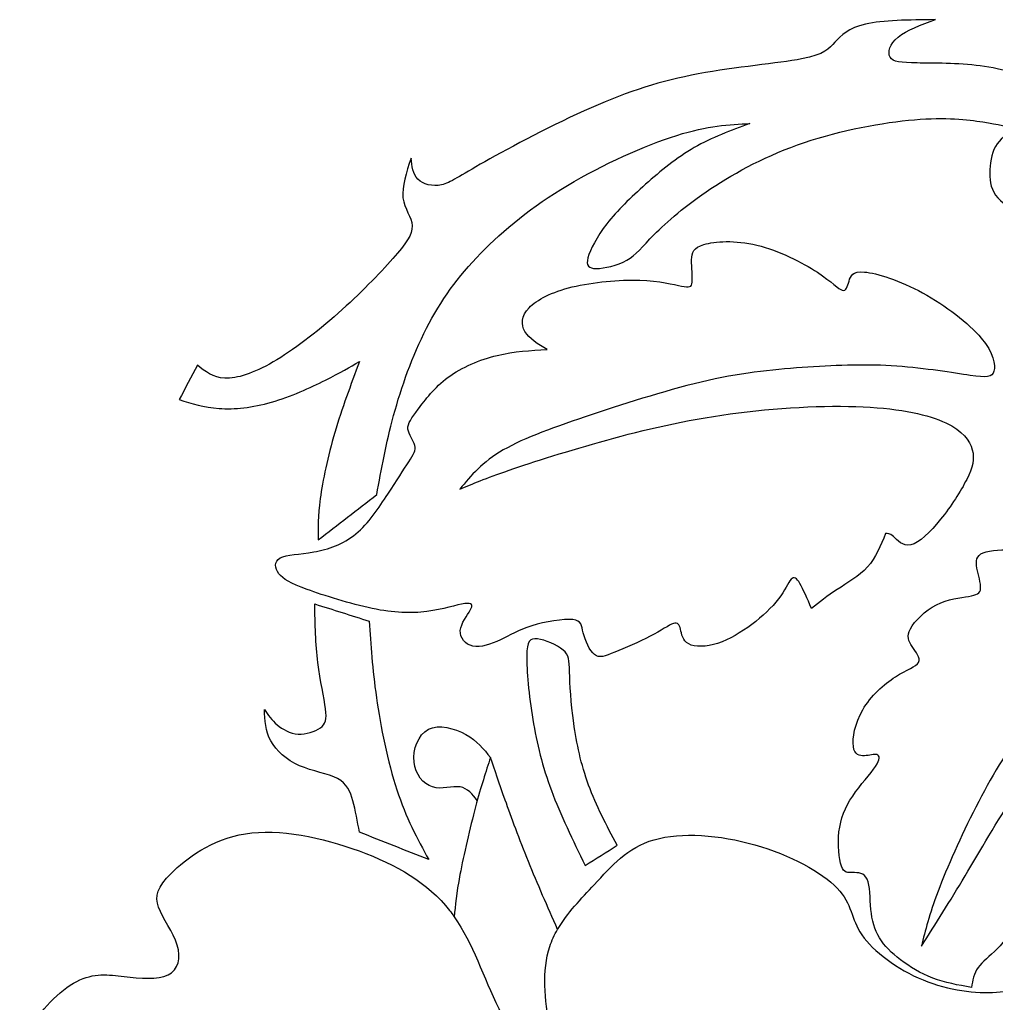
# Model space of a CAD drawing. Header units: millimetres. Extents: x 165 to 400, y 201 to 408.
# Drawn here: x 165.56 to 198.32, y 375.36 to 408.34 of the extents above; entities that cross this region are included whole.
import ezdxf

# ---------------------------------------------------------------- set-up
doc = ezdxf.new("R2010")
doc.units = ezdxf.units.MM
doc.layers.add('DV1_Layer_1', color=7, linetype='Continuous')

msp = doc.modelspace()

# ---------------------------------------------------------------- linework, layer by layer
at = {"layer": 'DV1_Layer_1', "color": 7, "linetype": 'Continuous'}
for points, knots in [([(197.867, 404.914), (197.347, 404.994), (196.633, 405.08), (194.515, 404.902), (193.111, 404.638), (191.881, 404.223), (190.65, 403.808), (189.593, 403.241), (188.745, 402.678), (187.897, 402.114), (187.258, 401.553), (186.844, 401.139), (186.43, 400.725), (186.24, 400.458), (185.609, 400.097), (185.167, 400.002), (184.903, 400.001), (184.639, 400), (184.553, 400.094), (184.693, 400.626), (184.919, 401.064), (185.259, 401.503), (185.6, 401.942), (186.055, 402.382), (186.555, 402.825), (187.055, 403.268), (187.599, 403.714), (188.19, 404.054), (188.78, 404.394), (189.417, 404.628), (190.053, 404.863), (189.355, 404.83), (188.657, 404.798), (187.598, 404.464), (186.54, 404.129), (185.122, 403.493), (182.747, 402.078), (181.792, 401.3), (181.025, 400.511), (180.258, 399.722), (179.101, 398.123), (178.363, 396.02), (178.103, 395.07), (177.843, 394.119), (177.691, 393.27), (177.539, 392.42), (176.882, 391.914), (176.225, 391.408), (175.569, 390.902), (175.564, 391.293), (175.559, 391.684), (175.724, 392.887), (175.895, 393.7), (176.13, 394.501), (176.364, 395.302), (176.663, 396.092), (176.963, 396.883), (176.637, 396.693), (176.311, 396.504), (175.813, 396.256), (175.316, 396.008), (174.647, 395.702), (173.369, 395.334), (172.759, 395.272), (171.736, 395.341), (171.323, 395.472), (170.909, 395.603), (171.113, 395.988), (171.317, 396.372), (171.521, 396.756), (171.782, 396.548), (172.043, 396.34), (172.445, 396.322), (172.848, 396.305), (173.392, 396.478), (174.059, 396.866), (174.726, 397.254), (175.516, 397.856), (176.243, 398.5), (176.969, 399.145), (177.633, 399.833), (178.075, 400.332), (178.518, 400.832), (178.739, 401.143), (178.725, 401.434), (178.711, 401.725), (178.463, 401.997), (178.417, 402.371), (178.372, 402.745), (178.529, 403.222), (178.687, 403.698), (178.717, 403.434), (178.746, 403.169), (178.919, 402.995), (179.092, 402.822), (179.407, 402.739), (180.01, 402.874), (180.297, 403.092), (181.162, 403.583), (182.027, 404.073), (183.47, 404.836), (184.731, 405.391), (185.992, 405.946), (187.071, 406.294), (188.324, 406.526), (189.578, 406.759), (191.006, 406.877), (191.789, 407.029), (192.571, 407.182), (192.708, 407.368), (192.906, 407.589), (193.103, 407.81), (193.362, 408.065), (193.934, 408.197), (194.507, 408.328), (195.394, 408.337), (196.28, 408.345), (195.795, 408.169), (195.311, 407.994), (195.028, 407.762), (194.745, 407.53), (194.665, 407.242), (194.758, 407.084), (194.852, 406.927), (195.12, 406.9), (196.204, 406.884), (197.021, 406.894), (197.784, 406.793), (198.547, 406.691), (199.256, 406.478), (200.212, 406.234), (201.169, 405.99), (202.373, 405.715), (203.203, 405.43), (204.034, 405.144), (204.491, 404.848), (204.947, 404.551), (204.775, 403.957), (204.603, 403.363), (204.431, 402.769), (203.808, 403.134), (203.184, 403.499), (202.629, 403.703), (202.075, 403.907), (201.588, 403.95), (201.048, 403.885), (200.508, 403.82), (199.914, 403.649), (199.588, 403.45), (199.262, 403.251), (199.203, 403.026), (199.347, 402.753), (199.491, 402.481), (199.837, 402.161), (200.183, 401.841), (199.834, 401.825), (199.485, 401.808), (199.145, 401.905), (198.806, 402.003), (198.475, 402.213), (198.116, 402.715), (198.087, 403.007), (198.104, 403.316), (198.121, 403.624), (198.183, 403.949), (198.346, 404.18), (198.509, 404.411), (198.774, 404.548), (199.038, 404.685), (198.712, 404.759), (198.386, 404.833), (197.867, 404.914)], [0, 0, 0, 0, 0.016129, 0.016129, 0.032258, 0.032258, 0.032258, 0.048387, 0.048387, 0.048387, 0.064516, 0.064516, 0.064516, 0.080645, 0.080645, 0.096774, 0.096774, 0.096774, 0.112903, 0.112903, 0.129032, 0.129032, 0.129032, 0.145161, 0.145161, 0.145161, 0.16129, 0.16129, 0.16129, 0.177419, 0.177419, 0.177419, 0.193548, 0.193548, 0.193548, 0.209677, 0.209677, 0.225806, 0.225806, 0.225806, 0.241935, 0.258065, 0.258065, 0.258065, 0.274194, 0.274194, 0.274194, 0.290323, 0.290323, 0.290323, 0.306452, 0.306452, 0.322581, 0.322581, 0.322581, 0.33871, 0.33871, 0.33871, 0.354839, 0.354839, 0.354839, 0.370968, 0.370968, 0.387097, 0.387097, 0.403226, 0.403226, 0.403226, 0.419355, 0.419355, 0.419355, 0.435484, 0.435484, 0.435484, 0.451613, 0.451613, 0.451613, 0.467742, 0.467742, 0.467742, 0.483871, 0.483871, 0.483871, 0.5, 0.5, 0.5, 0.516129, 0.516129, 0.516129, 0.532258, 0.532258, 0.532258, 0.548387, 0.548387, 0.548387, 0.564516, 0.564516, 0.580645, 0.580645, 0.580645, 0.596774, 0.596774, 0.596774, 0.612903, 0.612903, 0.612903, 0.629032, 0.629032, 0.629032, 0.645161, 0.645161, 0.645161, 0.66129, 0.66129, 0.66129, 0.677419, 0.677419, 0.677419, 0.693548, 0.693548, 0.693548, 0.709677, 0.709677, 0.709677, 0.725806, 0.725806, 0.741935, 0.741935, 0.741935, 0.758065, 0.758065, 0.758065, 0.774194, 0.774194, 0.774194, 0.790323, 0.790323, 0.790323, 0.806452, 0.806452, 0.806452, 0.822581, 0.822581, 0.822581, 0.83871, 0.83871, 0.83871, 0.854839, 0.854839, 0.854839, 0.870968, 0.870968, 0.870968, 0.887097, 0.887097, 0.887097, 0.903226, 0.903226, 0.903226, 0.919355, 0.919355, 0.935484, 0.935484, 0.935484, 0.951613, 0.951613, 0.951613, 0.967742, 0.967742, 0.967742, 1, 1, 1, 1]), ([(197.516, 393.924), (197.433, 394.231), (197.196, 394.557), (196.624, 394.825), (196.052, 395.093), (195.144, 395.304), (193.857, 395.363), (192.569, 395.422), (190.903, 395.33), (189.392, 395.123), (187.88, 394.917), (186.524, 394.597), (185.251, 394.247), (183.978, 393.896), (182.788, 393.516), (181.981, 393.238), (181.174, 392.959), (180.749, 392.782), (180.324, 392.604), (180.699, 393.056), (181.075, 393.507), (181.783, 393.916), (182.491, 394.325), (183.53, 394.692), (184.761, 395.103), (185.991, 395.513), (187.413, 395.968), (188.658, 396.246), (189.903, 396.525), (190.973, 396.627), (192.001, 396.694), (193.029, 396.761), (194.016, 396.794), (194.979, 396.727), (195.942, 396.659), (196.882, 396.493), (197.442, 396.416), (198.001, 396.339), (198.181, 396.352), (198.297, 396.766), (198.232, 397.168), (197.394, 398.167), (196.62, 398.764), (195.079, 399.604), (194.312, 399.847), (193.9, 399.883), (193.488, 399.918), (193.432, 399.748), (193.329, 399.406), (193.283, 399.234), (193.155, 399.27), (193.027, 399.306), (192.817, 399.549), (192.317, 399.874), (191.816, 400.199), (191.025, 400.606), (189.555, 400.962), (188.876, 400.911), (188.151, 400.697), (188.105, 400.535), (188.101, 400.29), (188.096, 400.045), (188.133, 399.716), (188.117, 399.544), (188.1, 399.372), (188.03, 399.356), (187.763, 399.41), (187.497, 399.464), (187.033, 399.588), (186.357, 399.61), (185.681, 399.631), (184.791, 399.55), (184.098, 399.382), (183.404, 399.213), (182.907, 398.956), (182.647, 398.683), (182.388, 398.409), (182.367, 398.119), (182.507, 397.883), (182.648, 397.647), (182.949, 397.464), (183.251, 397.282), (182.702, 397.254), (182.153, 397.226), (181.576, 397.086), (180.998, 396.945), (180.39, 396.692), (179.929, 396.352), (179.468, 396.012), (179.153, 395.586), (178.928, 395.284), (178.702, 394.982), (178.566, 394.805), (178.601, 394.431), (178.773, 394.235), (178.86, 393.905), (178.775, 393.771), (178.611, 393.518), (178.447, 393.264), (178.204, 392.89), (177.908, 392.436), (177.611, 391.982), (177.262, 391.448), (176.836, 391.098), (176.409, 390.748), (175.905, 390.582), (175.429, 390.497), (174.953, 390.413), (174.504, 390.409), (174.296, 390.293), (174.087, 390.177), (174.118, 389.948), (174.256, 389.767), (174.393, 389.585), (174.637, 389.45), (175.202, 389.241), (175.766, 389.033), (176.651, 388.75), (177.383, 388.599), (178.114, 388.449), (178.69, 388.43), (179.751, 388.569), (180.235, 388.727), (180.49, 388.764), (180.746, 388.801), (180.773, 388.719), (180.58, 388.37), (180.361, 388.105), (180.341, 387.86), (180.322, 387.615), (180.503, 387.391), (180.764, 387.337), (181.026, 387.284), (181.369, 387.4), (181.684, 387.549), (181.998, 387.698), (182.284, 387.88), (183.191, 388.16), (183.812, 388.258), (184.114, 388.226), (184.417, 388.193), (184.4, 388.03), (184.531, 387.526), (184.677, 387.185), (184.841, 387.053), (185.005, 386.921), (185.187, 386.997), (185.521, 387.136), (185.855, 387.275), (186.341, 387.478), (186.712, 387.67), (187.083, 387.863), (187.338, 388.046), (187.49, 388.096), (187.641, 388.145), (187.688, 388.062), (187.726, 387.906), (187.765, 387.751), (187.796, 387.522), (188.001, 387.411), (188.206, 387.3), (188.585, 387.306), (188.973, 387.43), (189.361, 387.554), (189.758, 387.796), (190.117, 388.066), (190.476, 388.337), (190.796, 388.635), (191.011, 388.919), (191.226, 389.203), (191.336, 389.472), (191.435, 389.578), (191.533, 389.684), (191.621, 389.627), (191.733, 389.437), (191.845, 389.247), (191.982, 388.925), (192.119, 388.602), (192.386, 388.812), (192.653, 389.021), (193.317, 389.455), (193.714, 389.678), (194.276, 390.306), (194.44, 390.709), (194.605, 391.113), (194.675, 391.12), (194.745, 391.127), (194.87, 391.014), (194.995, 390.901), (195.176, 390.668), (195.452, 390.732), (195.728, 390.796), (196.1, 391.156), (196.451, 391.59), (196.801, 392.025), (197.129, 392.532), (197.328, 392.93), (197.528, 393.328), (197.598, 393.617), (197.516, 393.924)], [0, 0, 0, 0, 0.013889, 0.013889, 0.013889, 0.027778, 0.027778, 0.027778, 0.041667, 0.041667, 0.041667, 0.055556, 0.055556, 0.055556, 0.069444, 0.069444, 0.069444, 0.083333, 0.083333, 0.083333, 0.097222, 0.097222, 0.097222, 0.111111, 0.111111, 0.111111, 0.125, 0.125, 0.125, 0.138889, 0.138889, 0.138889, 0.152778, 0.152778, 0.152778, 0.166667, 0.166667, 0.166667, 0.180556, 0.180556, 0.194444, 0.194444, 0.208333, 0.208333, 0.222222, 0.222222, 0.222222, 0.236111, 0.236111, 0.25, 0.25, 0.25, 0.263889, 0.263889, 0.263889, 0.277778, 0.277778, 0.291667, 0.291667, 0.305556, 0.305556, 0.305556, 0.319444, 0.319444, 0.319444, 0.333333, 0.333333, 0.333333, 0.347222, 0.347222, 0.347222, 0.361111, 0.361111, 0.361111, 0.375, 0.375, 0.375, 0.388889, 0.388889, 0.388889, 0.402778, 0.402778, 0.402778, 0.416667, 0.416667, 0.416667, 0.430556, 0.430556, 0.430556, 0.444444, 0.444444, 0.444444, 0.458333, 0.458333, 0.472222, 0.472222, 0.486111, 0.486111, 0.486111, 0.5, 0.5, 0.5, 0.513889, 0.513889, 0.513889, 0.527778, 0.527778, 0.527778, 0.541667, 0.541667, 0.541667, 0.555556, 0.555556, 0.555556, 0.569444, 0.569444, 0.569444, 0.583333, 0.583333, 0.583333, 0.597222, 0.597222, 0.611111, 0.611111, 0.611111, 0.625, 0.625, 0.638889, 0.638889, 0.638889, 0.652778, 0.652778, 0.652778, 0.666667, 0.666667, 0.666667, 0.680556, 0.680556, 0.694444, 0.694444, 0.694444, 0.708333, 0.708333, 0.722222, 0.722222, 0.722222, 0.736111, 0.736111, 0.736111, 0.75, 0.75, 0.75, 0.763889, 0.763889, 0.763889, 0.777778, 0.777778, 0.777778, 0.791667, 0.791667, 0.791667, 0.805556, 0.805556, 0.805556, 0.819444, 0.819444, 0.819444, 0.833333, 0.833333, 0.833333, 0.847222, 0.847222, 0.847222, 0.861111, 0.861111, 0.861111, 0.875, 0.875, 0.875, 0.888889, 0.888889, 0.902778, 0.902778, 0.916667, 0.916667, 0.916667, 0.930556, 0.930556, 0.930556, 0.944444, 0.944444, 0.944444, 0.958333, 0.958333, 0.958333, 0.972222, 0.972222, 0.972222, 1, 1, 1, 1]), ([(205.638, 388.112), (205.176, 387.904), (204.444, 387.51), (203.648, 386.99), (202.851, 386.47), (201.99, 385.825), (201.184, 385.042), (200.377, 384.259), (199.625, 383.338), (198.976, 382.395), (198.328, 381.452), (197.783, 380.488), (197.273, 379.632), (196.762, 378.776), (196.285, 378.028), (195.808, 377.279), (195.938, 377.802), (196.068, 378.325), (196.367, 379.116), (196.666, 379.906), (197.134, 380.963), (197.635, 381.942), (198.135, 382.922), (198.668, 383.822), (199.307, 384.665), (199.947, 385.508), (200.694, 386.293), (201.36, 386.913), (202.026, 387.532), (202.611, 387.986), (203.217, 388.362), (203.824, 388.738), (204.453, 389.036), (205.082, 389.334), (204.969, 389.51), (204.856, 389.687), (204.57, 390.018), (204.284, 390.35), (203.825, 390.837), (203.379, 391.161), (202.934, 391.484), (202.502, 391.643), (202.008, 391.741), (201.513, 391.838), (200.957, 391.874), (200.596, 391.813), (200.235, 391.751), (200.07, 391.593), (199.977, 391.36), (199.883, 391.127), (199.861, 390.818), (199.716, 390.677), (199.572, 390.537), (199.304, 390.563), (198.578, 390.578), (198.119, 390.565), (197.881, 390.468), (197.644, 390.371), (197.627, 390.19), (197.668, 389.957), (197.708, 389.724), (197.807, 389.439), (197.784, 389.103), (197.541, 389.002), (196.702, 388.92), (196.316, 388.723), (195.93, 388.526), (195.578, 388.174), (195.439, 387.919), (195.3, 387.665), (195.373, 387.508), (195.496, 387.327), (195.618, 387.146), (195.79, 386.94), (195.714, 386.793), (195.639, 386.645), (195.317, 386.556), (194.934, 386.309), (194.551, 386.062), (194.108, 385.658), (193.841, 385.203), (193.575, 384.748), (193.397, 383.736), (193.732, 383.653), (193.897, 383.661), (194.061, 383.669), (194.223, 383.728), (194.316, 383.698), (194.41, 383.667), (194.435, 383.548), (194.272, 383.304), (194.108, 383.059), (193.755, 382.688), (193.502, 382.31), (193.248, 381.932), (193.094, 381.546), (192.991, 380.677), (193.042, 380.194), (193.128, 379.96), (193.214, 379.725), (193.334, 379.739), (193.503, 379.743), (193.672, 379.747), (193.891, 379.74), (193.992, 379.523), (194.094, 379.306), (194.077, 378.88), (194.113, 378.51), (194.149, 378.141), (194.236, 377.829), (194.4, 377.556), (194.564, 377.283), (194.804, 377.048), (195.109, 376.817), (195.413, 376.586), (195.783, 376.359), (196.19, 376.205), (196.598, 376.052), (197.043, 375.971), (197.488, 375.89), (197.527, 376.125), (197.566, 376.36), (197.708, 376.56), (197.85, 376.76), (198.095, 376.925), (198.349, 377.189), (198.603, 377.454), (198.866, 377.818), (199.217, 378.152), (199.306, 378.122), (199.426, 378), (199.545, 377.878), (199.697, 377.664), (199.896, 377.549), (200.096, 377.434), (200.344, 377.417), (200.658, 377.561), (200.973, 377.706), (201.353, 378.011), (201.988, 378.746), (202.244, 379.174), (202.38, 379.501), (202.518, 379.828), (202.536, 380.055), (202.609, 380.143), (202.682, 380.232), (202.937, 380.133), (203.26, 379.705), (203.514, 379.706), (203.768, 379.707), (204.114, 379.923), (204.404, 380.209), (204.694, 380.495), (204.927, 380.851), (205.076, 381.242), (205.225, 381.632), (205.291, 382.057), (205.379, 382.268), (205.467, 382.479), (205.576, 382.475), (205.953, 382.427), (206.22, 382.382), (206.6, 382.697), (206.714, 383.057), (206.753, 383.428), (206.792, 383.8), (206.757, 384.183), (206.795, 384.39), (206.832, 384.598), (206.943, 384.631), (207.122, 384.616), (207.3, 384.601), (207.547, 384.539), (207.675, 384.621), (207.802, 384.704), (207.811, 384.931), (207.715, 385.42), (207.619, 385.909), (207.419, 386.661), (207.196, 387.195), (206.972, 387.729), (206.725, 388.046), (206.507, 388.194), (206.289, 388.342), (206.099, 388.32), (205.638, 388.112)], [0, 0, 0, 0, 0.014925, 0.014925, 0.014925, 0.029851, 0.029851, 0.029851, 0.044776, 0.044776, 0.044776, 0.059701, 0.059701, 0.059701, 0.074627, 0.074627, 0.074627, 0.089552, 0.089552, 0.089552, 0.104478, 0.104478, 0.104478, 0.119403, 0.119403, 0.119403, 0.134328, 0.134328, 0.134328, 0.149254, 0.149254, 0.149254, 0.164179, 0.164179, 0.164179, 0.179104, 0.179104, 0.179104, 0.19403, 0.19403, 0.19403, 0.208955, 0.208955, 0.208955, 0.223881, 0.223881, 0.223881, 0.238806, 0.238806, 0.238806, 0.253731, 0.253731, 0.253731, 0.268657, 0.268657, 0.283582, 0.283582, 0.283582, 0.298507, 0.298507, 0.298507, 0.313433, 0.313433, 0.328358, 0.343284, 0.343284, 0.343284, 0.358209, 0.358209, 0.358209, 0.373134, 0.373134, 0.373134, 0.38806, 0.38806, 0.38806, 0.402985, 0.402985, 0.402985, 0.41791, 0.41791, 0.41791, 0.432836, 0.447761, 0.447761, 0.447761, 0.462687, 0.462687, 0.462687, 0.477612, 0.477612, 0.477612, 0.492537, 0.492537, 0.492537, 0.507463, 0.507463, 0.522388, 0.522388, 0.522388, 0.537313, 0.537313, 0.537313, 0.552239, 0.552239, 0.552239, 0.567164, 0.567164, 0.567164, 0.58209, 0.58209, 0.58209, 0.597015, 0.597015, 0.597015, 0.61194, 0.61194, 0.61194, 0.626866, 0.626866, 0.626866, 0.641791, 0.641791, 0.641791, 0.656716, 0.656716, 0.656716, 0.671642, 0.671642, 0.686567, 0.686567, 0.686567, 0.701493, 0.701493, 0.701493, 0.716418, 0.716418, 0.716418, 0.731343, 0.731343, 0.746269, 0.746269, 0.746269, 0.761194, 0.761194, 0.761194, 0.776119, 0.791045, 0.791045, 0.791045, 0.80597, 0.80597, 0.80597, 0.820896, 0.820896, 0.820896, 0.835821, 0.835821, 0.835821, 0.850746, 0.850746, 0.865672, 0.865672, 0.880597, 0.880597, 0.880597, 0.895522, 0.895522, 0.895522, 0.910448, 0.910448, 0.910448, 0.925373, 0.925373, 0.925373, 0.940299, 0.940299, 0.940299, 0.955224, 0.955224, 0.955224, 0.970149, 0.970149, 0.970149, 1, 1, 1, 1]), ([(179.281, 380.178), (178.899, 380.881), (178.518, 381.584), (178.21, 382.52), (177.903, 383.457), (177.669, 384.628), (177.527, 385.609), (177.385, 386.591), (177.336, 387.383), (177.287, 388.175), (176.677, 388.367), (176.067, 388.56), (175.457, 388.752), (175.471, 388.079), (175.485, 387.406), (175.561, 386.785), (175.636, 386.165), (175.774, 385.597), (175.82, 385.237), (175.866, 384.876), (175.82, 384.723), (175.646, 384.597), (175.472, 384.471), (175.17, 384.371), (174.896, 384.389), (174.623, 384.407), (174.38, 384.542), (174.196, 384.698), (174.013, 384.854), (173.89, 385.03), (173.768, 385.207), (173.784, 384.852), (173.8, 384.497), (173.982, 384.164), (174.163, 383.831), (174.51, 383.52), (174.945, 383.329), (175.381, 383.138), (175.906, 383.066), (176.223, 382.897), (176.54, 382.728), (176.65, 382.461), (176.737, 382.145), (176.825, 381.829), (176.89, 381.463), (176.956, 381.097), (177.731, 380.791), (178.506, 380.485), (179.281, 380.178)], [0, 0, 0, 0, 0.058824, 0.058824, 0.058824, 0.117647, 0.117647, 0.117647, 0.176471, 0.176471, 0.176471, 0.235294, 0.235294, 0.235294, 0.294118, 0.294118, 0.294118, 0.352941, 0.352941, 0.352941, 0.411765, 0.411765, 0.411765, 0.470588, 0.470588, 0.470588, 0.529412, 0.529412, 0.529412, 0.588235, 0.588235, 0.588235, 0.647059, 0.647059, 0.647059, 0.705882, 0.705882, 0.705882, 0.764706, 0.764706, 0.764706, 0.823529, 0.823529, 0.823529, 0.882353, 0.882353, 0.882353, 1, 1, 1, 1]), ([(184.531, 379.984), (184.115, 380.833), (183.7, 381.682), (183.397, 382.492), (183.094, 383.301), (182.905, 384.07), (182.771, 384.879), (182.638, 385.687), (182.561, 386.535), (182.569, 387.016), (182.578, 387.498), (182.672, 387.613), (182.925, 387.582), (183.177, 387.551), (183.589, 387.375), (183.791, 387.205), (183.994, 387.035), (183.988, 386.871), (184.017, 386.071), (184.052, 385.433), (184.146, 384.758), (184.239, 384.082), (184.391, 383.369), (184.644, 382.679), (184.896, 381.989), (185.249, 381.324), (185.602, 380.658), (185.245, 380.433), (184.888, 380.208), (184.531, 379.984)], [0, 0, 0, 0, 0.090909, 0.090909, 0.090909, 0.181818, 0.181818, 0.181818, 0.272727, 0.272727, 0.272727, 0.363636, 0.363636, 0.363636, 0.454545, 0.454545, 0.454545, 0.545455, 0.545455, 0.636364, 0.636364, 0.636364, 0.727273, 0.727273, 0.727273, 0.818182, 0.818182, 0.818182, 1, 1, 1, 1]), ([(180.909, 382.16), (180.748, 382.368), (180.587, 382.577), (180.33, 382.615), (180.072, 382.652), (179.719, 382.518), (179.409, 382.614), (179.099, 382.71), (178.833, 383.037), (178.789, 383.452), (178.745, 383.867), (178.923, 384.37), (179.274, 384.55), (179.624, 384.729), (180.146, 384.585), (180.522, 384.373), (180.897, 384.162), (181.125, 383.882), (181.353, 383.602)], [0, 0, 0, 0, 0.142857, 0.142857, 0.142857, 0.285714, 0.285714, 0.285714, 0.428571, 0.428571, 0.428571, 0.571429, 0.571429, 0.571429, 0.714286, 0.714286, 0.714286, 1, 1, 1, 1]), ([(183.602, 377.837), (183.267, 378.6), (182.93, 379.364), (182.627, 380.113), (182.324, 380.863), (182.053, 381.598), (181.64, 382.757), (181.497, 383.179), (181.353, 383.602), (181.196, 383.125), (181.038, 382.649), (180.852, 381.95), (180.666, 381.252), (180.452, 380.332), (180.328, 379.68), (180.204, 379.029), (180.171, 378.646), (180.138, 378.264)], [0, 0, 0, 0, 0.142857, 0.142857, 0.142857, 0.285714, 0.285714, 0.428571, 0.428571, 0.428571, 0.571429, 0.571429, 0.571429, 0.714286, 0.714286, 0.714286, 1, 1, 1, 1]), ([(167.307, 363.402), (167.221, 362.441), (167.598, 361.375), (168.139, 360.667), (168.679, 359.959), (169.383, 359.61), (170.678, 359.114), (171.27, 358.968), (171.559, 358.714), (171.848, 358.459), (171.834, 358.096), (171.801, 357.497), (171.768, 356.898), (171.665, 355.229), (172.929, 353.917), (173.878, 353.469), (174.826, 353.02), (176.092, 352.78), (177.149, 352.837), (177.894, 352.877), (178.536, 353.065), (179.111, 353.364), (179.353, 353.49), (179.583, 353.635), (179.805, 353.798), (180.553, 354.346), (181.198, 355.089), (181.672, 355.756), (182.146, 356.422), (182.447, 357.012), (182.765, 357.266), (183.084, 357.519), (183.419, 357.436), (183.412, 356.727), (183.069, 356.102), (182.797, 355.238), (182.546, 354.44), (182.355, 353.438), (182.387, 352.377), (182.389, 352.29), (182.393, 352.203), (182.399, 352.116), (182.474, 350.959), (182.826, 349.748), (183.494, 348.736), (183.787, 348.293), (184.141, 347.888), (184.54, 347.541), (185.052, 347.097), (185.638, 346.749), (186.268, 346.54), (187.389, 346.168), (188.646, 346.237), (189.274, 346.507), (189.902, 346.778), (189.9, 347.251), (190.003, 347.611), (190.107, 347.971), (190.315, 348.219), (190.546, 348.257), (190.776, 348.295), (191.029, 348.124), (191.578, 347.379), (191.874, 346.806), (192.459, 346.469), (192.586, 346.396), (192.727, 346.334), (192.878, 346.284), (193.423, 346.104), (194.106, 346.078), (194.79, 346.241), (195.664, 346.449), (197.417, 347.484), (197.729, 349.4), (197.643, 350.539), (197.557, 351.678), (197.229, 352.997), (196.662, 354.051), (196.095, 355.105), (195.289, 355.894), (194.452, 356.921), (194.421, 357.158), (194.751, 356.938), (195.081, 356.719), (195.773, 356.042), (196.392, 355.05), (197.011, 354.058), (197.558, 352.75), (198.56, 350.81), (199.013, 350.177), (199.504, 349.726), (199.994, 349.274), (200.522, 349.003), (201.831, 348.87), (202.613, 349.009), (203.245, 349.388), (203.877, 349.768), (204.358, 350.389), (204.591, 351.008), (204.824, 351.628), (204.808, 352.247), (204.679, 353.559), (204.566, 354.254), (204.782, 354.683), (204.997, 355.112), (205.541, 355.277), (206.005, 355.416), (206.468, 355.556), (206.851, 355.671), (207.786, 357.205), (208.338, 358.623), (208.417, 359.902), (208.495, 361.18), (208.101, 362.32), (206.746, 364.381), (205.785, 365.302), (204.962, 365.901), (204.138, 366.499), (202.766, 367.052), (200.699, 366.136), (199.49, 365.766), (198.281, 365.396), (196.896, 365.113), (195.302, 365.091), (195.093, 365.352), (195.509, 365.811), (196.134, 366.009), (197.012, 366.308), (197.889, 366.608), (199.02, 367.008), (199.977, 367.568), (200.935, 368.128), (201.719, 368.848), (202.121, 369.735), (202.174, 369.852), (202.221, 369.971), (202.26, 370.093), (202.521, 370.9), (202.488, 371.821), (202.118, 372.78), (201.693, 373.884), (200.821, 375.039), (200.152, 375.514), (199.483, 375.99), (199.017, 375.787), (198.328, 375.736), (197.639, 375.685), (196.727, 375.787), (195.864, 376.142), (195.002, 376.496), (194.189, 377.104), (193.811, 377.652), (193.434, 378.2), (193.551, 379.178), (191.405, 380.337), (190.223, 380.675), (189.041, 381.012), (186.459, 381.203), (185.416, 379.964), (184.835, 379.338), (184.396, 378.866), (183.924, 378.389), (183.602, 377.837), (183.497, 377.656), (183.408, 377.467), (183.341, 377.268), (183.072, 376.459), (183.173, 375.474), (183.347, 374.56), (183.522, 373.645), (183.768, 372.801), (183.832, 372.381), (183.895, 371.961), (183.776, 371.965), (182.92, 373.01), (182.183, 374.051), (181.629, 375.187), (181.116, 376.238), (180.76, 377.369), (180.138, 378.264), (180.088, 378.336), (180.036, 378.406), (179.982, 378.475), (179.261, 379.397), (178.189, 380.013), (176.942, 380.471), (175.695, 380.929), (174.273, 381.228), (173.13, 381.047), (171.988, 380.865), (171.127, 380.202), (170.65, 379.726), (170.174, 379.251), (170.084, 378.963), (170.218, 378.586), (170.353, 378.209), (170.714, 377.743), (170.847, 377.312), (170.98, 376.88), (170.885, 376.483), (170.54, 376.313), (170.195, 376.142), (169.599, 376.197), (169.064, 376.26), (168.529, 376.322), (168.053, 376.392), (167.474, 376.092), (166.895, 375.793), (166.213, 375.124), (165.886, 374.389), (165.559, 373.654), (165.588, 372.854), (166.202, 371.198), (166.786, 370.343), (167.53, 369.729), (168.135, 369.229), (168.844, 368.888), (169.828, 368.633), (170.053, 368.574), (170.293, 368.52), (170.548, 368.47), (171.922, 368.199), (173.768, 368.031), (176.037, 367.995), (176.46, 368.127), (177.294, 368.064), (177.705, 367.869), (177.693, 367.569), (177.682, 367.27), (177.248, 366.866), (176.328, 366.759), (175.408, 366.652), (174.001, 366.842), (172.614, 366.777), (172.265, 366.761), (171.918, 366.728), (171.577, 366.679), (170.566, 366.534), (169.62, 366.244), (168.903, 365.805), (167.945, 365.217), (167.394, 364.363), (167.307, 363.402)], [0, 0, 0, 0, 0.011111, 0.011111, 0.011111, 0.022222, 0.022222, 0.033333, 0.033333, 0.033333, 0.044444, 0.044444, 0.044444, 0.055556, 0.066667, 0.066667, 0.066667, 0.077778, 0.077778, 0.077778, 0.088889, 0.088889, 0.088889, 0.1, 0.1, 0.1, 0.111111, 0.111111, 0.111111, 0.122222, 0.122222, 0.122222, 0.133333, 0.133333, 0.144444, 0.144444, 0.144444, 0.155556, 0.155556, 0.155556, 0.166667, 0.166667, 0.166667, 0.177778, 0.177778, 0.177778, 0.188889, 0.188889, 0.188889, 0.2, 0.2, 0.2, 0.211111, 0.211111, 0.211111, 0.222222, 0.222222, 0.222222, 0.233333, 0.233333, 0.233333, 0.244444, 0.244444, 0.255556, 0.255556, 0.255556, 0.266667, 0.266667, 0.266667, 0.277778, 0.277778, 0.277778, 0.288889, 0.3, 0.3, 0.3, 0.311111, 0.311111, 0.311111, 0.322222, 0.322222, 0.333333, 0.333333, 0.333333, 0.344444, 0.344444, 0.344444, 0.355556, 0.355556, 0.366667, 0.366667, 0.366667, 0.377778, 0.377778, 0.388889, 0.388889, 0.388889, 0.4, 0.4, 0.4, 0.411111, 0.411111, 0.422222, 0.422222, 0.422222, 0.433333, 0.433333, 0.433333, 0.444444, 0.444444, 0.455556, 0.455556, 0.455556, 0.466667, 0.466667, 0.477778, 0.477778, 0.477778, 0.488889, 0.5, 0.5, 0.5, 0.511111, 0.511111, 0.522222, 0.522222, 0.533333, 0.533333, 0.533333, 0.544444, 0.544444, 0.544444, 0.555556, 0.555556, 0.555556, 0.566667, 0.566667, 0.566667, 0.577778, 0.577778, 0.577778, 0.588889, 0.588889, 0.588889, 0.6, 0.6, 0.6, 0.611111, 0.611111, 0.611111, 0.622222, 0.622222, 0.622222, 0.633333, 0.644444, 0.644444, 0.644444, 0.655556, 0.666667, 0.666667, 0.666667, 0.677778, 0.677778, 0.677778, 0.688889, 0.688889, 0.688889, 0.7, 0.7, 0.7, 0.711111, 0.711111, 0.711111, 0.722222, 0.722222, 0.733333, 0.733333, 0.733333, 0.744444, 0.744444, 0.744444, 0.755556, 0.755556, 0.755556, 0.766667, 0.766667, 0.766667, 0.777778, 0.777778, 0.777778, 0.788889, 0.788889, 0.788889, 0.8, 0.8, 0.8, 0.811111, 0.811111, 0.811111, 0.822222, 0.822222, 0.822222, 0.833333, 0.833333, 0.833333, 0.844444, 0.844444, 0.844444, 0.855556, 0.855556, 0.855556, 0.866667, 0.866667, 0.877778, 0.877778, 0.877778, 0.888889, 0.888889, 0.888889, 0.9, 0.9, 0.9, 0.911111, 0.911111, 0.922222, 0.922222, 0.933333, 0.933333, 0.933333, 0.944444, 0.944444, 0.944444, 0.955556, 0.955556, 0.955556, 0.966667, 0.966667, 0.966667, 0.977778, 0.977778, 0.977778, 1, 1, 1, 1])]:
    msp.add_open_spline(points, degree=3, knots=knots, dxfattribs=at)

doc.saveas('drawing.dxf')
